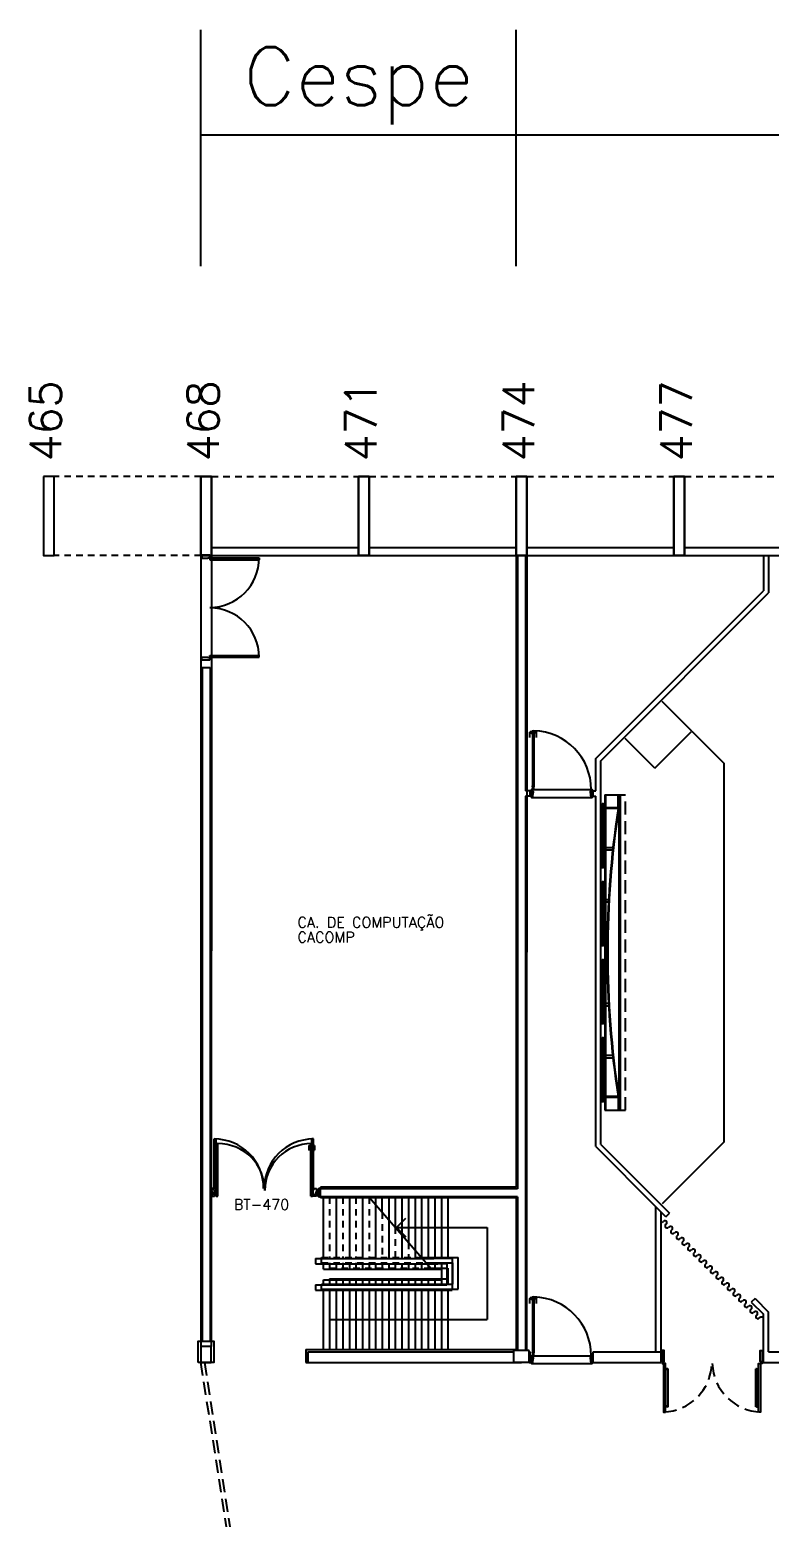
# Model space of a CAD drawing. Header units: millimetres. Extents: x 2552 to 3104, y 1319 to 1450.
# Drawn here: x 2552.01 to 2566.08, y 1386.22 to 1414.51 of the extents above; entities that cross this region are included whole.
import ezdxf

# ---------------------------------------------------------------- set-up
doc = ezdxf.new("R2010")
doc.units = ezdxf.units.MM
doc.linetypes.add('HIDDEN', pattern=[0.375, 0.25, -0.125])
doc.linetypes.add('HIDDEN2', pattern=[0.1875, 0.125, -0.0625])
for name, color, linetype in [('ALV', 2, 'Continuous'), ('AR-ALV', 2, 'Continuous'), ('AR-ALV-HTC', 1, 'Continuous'), ('AR-BNC', 1, 'Continuous'), ('AR-BNC-VT1', 1, 'Continuous'), ('AR-BNC-VT2', 22, 'Continuous'), ('AR-COR', 2, 'Continuous'), ('AR-EST-CNC', 3, 'Continuous'), ('AR-EST-CNC-IDE', 2, 'Continuous'), ('AR-FOR', 1, 'Continuous'), ('AR-GLH', 12, 'Continuous'), ('AR-HTC', 8, 'Continuous'), ('AR-MOB', 7, 'Continuous'), ('AR-PIS-DSN', 1, 'Continuous'), ('AR-POR', 2, 'Continuous'), ('AR-PRJ', 2, 'HIDDEN'), ('AR-REV', 2, 'Continuous'), ('BL-POR-01', 2, 'Continuous'), ('BL-POR-02', 1, 'Continuous'), ('BL-POR-PRJ', 1, 'HIDDEN'), ('DET-ESQ-CRT', 2, 'Continuous'), ('DET-ESQ-VT1', 1, 'Continuous'), ('ESC', 1, 'Continuous'), ('ESTR', 3, 'Continuous'), ('PORTA', 2, 'Continuous'), ('PROJ', 1, 'HIDDEN2'), ('TEXTO', 2, 'Continuous'), ('TEXTO-CENTRO-CUSTO', 2, 'Continuous'), ('TEXTO-ENDEREÇO', 2, 'Continuous')]:
    doc.layers.add(name, color=color, linetype=linetype)
doc.styles.add('1', font='romans.shx', dxfattribs={"height": 1.1})
doc.styles.add('NOPILAR', font='simplex.shx', dxfattribs={"height": 0.6})
doc.styles.add('UNB-100', font='simplex.shx', dxfattribs={"height": 0.2})
doc.styles.add('UNB-100-1', font='simplex.shx', dxfattribs={"height": 0.2})
doc.dimstyles.new('1-600', dxfattribs={"dimtxt": 1.1, "dimasz": 2.5, "dimexe": 2, "dimexo": 4, "dimgap": 0.2, "dimtad": 1, "dimdec": 0, "dimzin": 4, "dimdsep": 46, "dimlunit": 6, "dimtxsty": '1', "dimblk1": 'NONE', "dimblk2": 'NONE', "dimsah": 1, "dimcen": 0, "dimclrd": 2, "dimclre": 2, "dimclrt": 2, "dimadec": 0, "dimazin": 0, "dimtfac": 1, "dimtdec": 0, "dimtmove": 2, "dimatfit": 3, "dimldrblk": 'NONE', "dimfxl": 1, "dimtolj": 1, "dimtzin": 0, "dimarcsym": 0})

# ---------------------------------------------------------------- blocks, each defined once
blk = doc.blocks.new('ESCB-TTN')
at = {"color": 1, "linetype": 'HIDDEN2'}
for p, q in [((-3.549, 2.894), (-3.549, 1.746)), ((-3.299, 2.894), (-3.299, 1.746)), ((-3.049, 2.894), (-3.049, 1.746)), ((-2.799, 2.894), (-2.799, 1.746)), ((-2.549, 2.607), (-2.549, 1.746)), ((-2.299, 2.32), (-2.299, 1.746)), ((-2.049, 2.033), (-2.049, 1.746)), ((-3.702, 1.646), (-3.702, 1.746)), ((-3.702, 1.746), (-1.799, 1.746)), ((-3.702, 1.646), (-1.712, 1.646)), ((-3.549, 1.646), (-3.549, 1.546)), ((-3.549, 1.546), (-1.625, 1.546)), ((-3.299, 1.646), (-3.299, 1.546)), ((-3.049, 1.646), (-3.049, 1.546)), ((-2.799, 1.646), (-2.799, 1.546))]:
    blk.add_line(p, q, dxfattribs=at)
at = {"color": 1}
for p, q in [((-2.799, 2.894), (-1.625, 1.546)), ((-2.549, 2.607), (-2.549, 2.894)), ((-2.299, 2.894), (-2.299, 2.32)), ((-2.049, 2.894), (-2.049, 2.033)), ((-1.799, 2.894), (-1.799, 1.746)), ((-1.549, 2.894), (-1.549, 1.746)), ((-1.299, 2.894), (-1.299, 1.746)), ((-1.799, 1.746), (-1.102, 1.746)), ((-1.102, 1.143), (-1.102, 1.746)), ((-2.549, 1.646), (-2.549, 1.546)), ((-2.299, 1.646), (-2.299, 1.546)), ((-2.049, 1.646), (-2.049, 1.546)), ((-1.799, 1.646), (-1.799, 1.546)), ((-1.712, 1.646), (-1.202, 1.646)), ((-1.625, 1.546), (-1.299, 1.546)), ((-1.549, 1.646), (-1.549, 1.546)), ((-1.299, 1.546), (-1.299, 1.243)), ((-1.202, 1.243), (-1.202, 1.646)), ((-3.702, 1.243), (-1.202, 1.243)), ((-3.702, 1.143), (-3.702, 1.243)), ((-3.702, 1.143), (-1.102, 1.143)), ((-3.549, 1.343), (-3.057, 1.343)), ((-3.549, 1.343), (-3.549, 1.243)), ((-3.549, 1.143), (-3.549, -0.007)), ((-3.299, 1.343), (-3.299, 1.243)), ((-3.299, 1.143), (-3.299, -0.007)), ((-3.057, 1.343), (-2.271, 1.343)), ((-3.049, 1.343), (-3.049, 1.243)), ((-3.049, 1.143), (-3.049, -0.007)), ((-2.799, 1.343), (-2.799, 1.243)), ((-2.799, 1.143), (-2.799, -0.007)), ((-2.549, 1.343), (-2.549, 1.243)), ((-2.549, 1.143), (-2.549, -0.007)), ((-2.336, 1.343), (-2.059, 1.343)), ((-2.299, 1.343), (-2.299, 1.243)), ((-2.299, 1.143), (-2.299, -0.007)), ((-2.059, 1.343), (-1.299, 1.343)), ((-2.049, 1.343), (-2.049, 1.243)), ((-2.049, 1.143), (-2.049, -0.007)), ((-1.799, 1.343), (-1.799, 1.243)), ((-1.799, 1.143), (-1.799, -0.007)), ((-1.549, 1.343), (-1.549, 1.243)), ((-1.549, 1.143), (-1.549, -0.007)), ((-1.299, 1.143), (-1.299, -0.007))]:
    blk.add_line(p, q, dxfattribs=at)
at = {"layer": 'ESC'}
for p, q in [((-2.275, 2.32), (-2.099, 2.497)), ((-2.275, 2.32), (-0.549, 2.32)), ((-2.275, 2.32), (-2.099, 2.143)), ((-0.549, 2.32), (-0.549, 0.568)), ((-3.549, 0.568), (-0.549, 0.568))]:
    blk.add_line(p, q, dxfattribs=at)
blk = doc.blocks.new('PTDP-TTN')
for p, q in [((0.084, 0.9), (0.115, 0.9)), ((0.084, -0.1), (0.084, 0.9)), ((0.114, -0.1), (0.114, 0.9)), ((1.884, 0.9), (1.914, 0.9)), ((1.884, -0.1), (1.884, 0.9)), ((1.914, -0.1), (1.914, 0.9)), ((0.084, -0.1), (0.115, -0.1)), ((1.885, -0.101), (1.915, -0.101))]:
    blk.add_line(p, q)
for centre, radius, start, end in [((0.114, 0.006), 0.892, 0, 90), ((1.899, 0.006), 0.892, 90, 180), ((0.098, 0), 0.098, 180, 270), ((1.896, -0.001), 0.0991, 271.7192, 0)]:
    blk.add_arc(centre, radius, start, end)
blk = doc.blocks.new('*D120')
at = {"layer": 'DEFPOINTS', "color": 0, "transparency": 16777216}
for p in [(2561.266, 1412.514), (2555.266, 1406.014), (2561.266, 1406.014)]:
    blk.add_point(p, dxfattribs=at)
at = {"layer": 'TEXTO-CENTRO-CUSTO', "color": 2, "lineweight": -2, "transparency": 16777216}
for p, q in [((2555.266, 1410.014), (2555.266, 1414.514)), ((2561.266, 1410.014), (2561.266, 1414.514)), ((2555.266, 1412.514), (2561.266, 1412.514))]:
    blk.add_line(p, q, dxfattribs=at)
at = {"layer": 'TEXTO-CENTRO-CUSTO', "color": 2, "transparency": 16777216, "insert": (2558.266, 1413.448), "char_height": 1.1, "attachment_point": 5, "style": '1'}
blk.add_mtext('\\A1;Cespe', dxfattribs=at)
blk = doc.blocks.new('_NONE')
at = {"color": 0, "linetype": 'ByBlock'}
blk.add_circle((0, 0), 0.25, dxfattribs=at)
blk = doc.blocks.new('ESCB')
at = {"layer": 'AR-COR'}
for p, q in [((-3.832, 1.75), (-1.577, 1.75)), ((-3.832, 1.75), (-3.832, 1.65)), ((-1.232, 1.75), (-1.577, 1.75)), ((-1.232, 1.75), (-1.232, 1.148)), ((-3.832, 1.65), (-1.503, 1.65)), ((-1.332, 1.65), (-1.503, 1.65)), ((-1.332, 1.65), (-1.332, 1.248)), ((-3.832, 1.248), (-3.832, 1.148)), ((-3.832, 1.248), (-2.004, 1.248)), ((-3.832, 1.148), (-2.078, 1.148)), ((-2.078, 1.148), (-1.232, 1.148)), ((-2.004, 1.248), (-1.332, 1.248))]:
    blk.add_line(p, q, dxfattribs=at)
at = {"layer": 'AR-PIS-DSN'}
for p, q in [((-3.679, 1.75), (-3.679, 2.901)), ((-3.429, 1.75), (-3.429, 2.901)), ((-3.179, 1.75), (-3.179, 2.901)), ((-2.929, 1.75), (-2.929, 2.901)), ((-2.679, 1.75), (-2.679, 2.901)), ((-2.429, 1.75), (-2.429, 2.901)), ((-2.179, 1.75), (-2.179, 2.901)), ((-1.929, 1.75), (-1.929, 2.901)), ((-1.679, 1.75), (-1.679, 2.901)), ((-1.429, 1.75), (-1.429, 2.901)), ((-3.679, 1.551), (-3.679, 1.65)), ((-3.679, 1.551), (-3.187, 1.551)), ((-3.429, 1.551), (-3.429, 1.65)), ((-3.187, 1.551), (-2.401, 1.551)), ((-3.179, 1.551), (-3.179, 1.65)), ((-2.929, 1.551), (-2.929, 1.65)), ((-2.679, 1.551), (-2.679, 1.65)), ((-2.466, 1.551), (-2.189, 1.551)), ((-2.429, 1.551), (-2.429, 1.65)), ((-2.189, 1.551), (-1.429, 1.551)), ((-2.179, 1.551), (-2.179, 1.65)), ((-1.929, 1.551), (-1.929, 1.65)), ((-1.679, 1.551), (-1.679, 1.65)), ((-1.679, 1.551), (-1.679, 1.65)), ((-1.429, 1.248), (-1.429, 1.65)), ((-3.679, 1.248), (-3.679, 1.348)), ((-3.679, 1.348), (-1.929, 1.348)), ((-3.679, 0), (-3.679, 1.148)), ((-3.429, 1.248), (-3.429, 1.348)), ((-3.429, 0), (-3.429, 1.148)), ((-3.179, 1.248), (-3.179, 1.348)), ((-3.179, 0), (-3.179, 1.148)), ((-2.929, 1.248), (-2.929, 1.348)), ((-2.929, 0), (-2.929, 1.148)), ((-2.679, 1.248), (-2.679, 1.348)), ((-2.679, 0.337), (-2.679, 1.148)), ((-2.429, 1.248), (-2.429, 1.348)), ((-2.429, 0.674), (-2.429, 1.148)), ((-2.179, 1.248), (-2.179, 1.348)), ((-2.179, 1.011), (-2.179, 1.148)), ((-1.929, 1.348), (-1.429, 1.348)), ((-1.929, 1.248), (-1.929, 1.348)), ((-1.929, 0), (-1.929, 1.148)), ((-1.679, 1.248), (-1.679, 1.348)), ((-1.679, 0), (-1.679, 1.148)), ((-1.429, 0), (-1.429, 1.148)), ((-2.179, 0), (-2.179, 1.011)), ((-2.429, 0), (-2.429, 0.674)), ((-2.679, 0), (-2.679, 0.337))]:
    blk.add_line(p, q, dxfattribs=at)
blk = doc.blocks.new('PTDP')
at = {"layer": 'BL-POR-01'}
for p, q in [((0.055, 1.015), (0.09, 1.015)), ((0.055, 0.075), (0.055, 1.015)), ((0.09, 0.075), (0.09, 1.015)), ((1.91, 0.075), (1.91, 1.015)), ((1.945, 1.015), (1.91, 1.015)), ((1.945, 0.075), (1.945, 1.015)), ((0.055, 0.075), (0.09, 0.075)), ((1.945, 0.075), (1.91, 0.075))]:
    blk.add_line(p, q, dxfattribs=at)
for centre, start, end in [((0.055, 0.075), 0, 90), ((1.945, 0.075), 90, 180)]:
    blk.add_arc(centre, 0.94, start, end, dxfattribs=at)
at = {"layer": 'BL-POR-02'}
for p, q in [((0.05, 0.075), (0, 0.075)), ((0, 0.075), (0, -0.075)), ((0.05, 0.04), (0.05, 0.075)), ((0.06, 0.04), (0.05, 0.04)), ((0.06, -0.075), (0.06, 0.04)), ((1.94, -0.075), (1.94, 0.04)), ((1.94, 0.04), (1.95, 0.04)), ((1.95, 0.04), (1.95, 0.075)), ((1.95, 0.075), (2, 0.075)), ((2, 0.075), (2, -0.075)), ((0, -0.075), (0.06, -0.075)), ((2, -0.075), (1.94, -0.075))]:
    blk.add_line(p, q, dxfattribs=at)
blk = doc.blocks.new('pf-1')
at = {"layer": 'AR-ALV-HTC'}
blk.add_arc((0.014, 0.149), 1.121, 0.0733, 88.3472, dxfattribs=at)
at = {"layer": 'AR-PIS-DSN'}
for p, q in [((0.007, 0), (1.143, 0)), ((0.044, 0.15), (1.136, 0.15))]:
    blk.add_line(p, q, dxfattribs=at)
at = {"layer": 'AR-REV'}
for p, q in [((0, 0.15), (0, 0)), ((1.15, 0.15), (1.15, 0))]:
    blk.add_line(p, q, dxfattribs=at)
at = {"layer": 'DET-ESQ-CRT'}
for p, q in [((0.016, 1.215), (0.016, 1.201)), ((0.044, 1.215), (0.044, 1.201)), ((0.016, 0.205), (0.016, 0.218)), ((0.044, 0.205), (0.044, 0.218))]:
    blk.add_line(p, q, dxfattribs=at)
at = {"layer": 'DET-ESQ-CRT', "ltscale": 0.1}
for p, q in [((0.018, 1.215), (0.018, 0.205)), ((0.021, 1.215), (0.021, 0.205)), ((0.04, 1.215), (0.04, 0.205)), ((0.043, 1.215), (0.043, 0.205))]:
    blk.add_line(p, q, dxfattribs=at)
at = {"layer": 'DET-ESQ-CRT'}
for points in [[(0.016, 1.27), (0.044, 1.27, -0.414214), (0.046, 1.268), (0.046, 1.201, -1), (0.043, 1.201), (0.043, 1.215), (0.018, 1.215), (0.018, 1.201, -1), (0.015, 1.201), (0.015, 1.268, -0.414214)], [(0.018, 1.216, 0.414214), (0.016, 1.215), (0.016, 1.268), (0.044, 1.268), (0.044, 1.215, 0.414214), (0.043, 1.216), (0.019, 1.216)], [(0.03, 0.103), (0.03, 0.116, 0.414214), (0.028, 0.118), (0.015, 0.118), (0.015, 0.149, 0.414214), (0.013, 0.15), (0, 0.15), (0, 0.148), (0.013, 0.148), (0.013, 0.117, 0.414214), (0.014, 0.116), (0.028, 0.116), (0.028, 0.103), (0.013, 0.002), (0, 0.002), (0, 0), (0.014, 0, 0.372464), (0.015, 0.001)], [(0.016, 0.15), (0.044, 0.15, 0.414214), (0.046, 0.151), (0.046, 0.218, 1), (0.043, 0.218), (0.043, 0.205), (0.018, 0.205), (0.018, 0.218, 1), (0.015, 0.218), (0.015, 0.151, 0.414214)], [(0.018, 0.204, -0.414214), (0.016, 0.205), (0.016, 0.151), (0.044, 0.151), (0.044, 0.205, -0.414214), (0.043, 0.204), (0.019, 0.204)], [(1.12, 0.103), (1.12, 0.116, -0.414214), (1.121, 0.118), (1.135, 0.118), (1.135, 0.149, -0.414214), (1.136, 0.15), (1.15, 0.15), (1.15, 0.148), (1.137, 0.148), (1.137, 0.117, -0.414214), (1.135, 0.116), (1.122, 0.116), (1.122, 0.103), (1.137, 0.002), (1.15, 0.002), (1.15, 0), (1.136, 0, -0.372464), (1.135, 0.001)]]:
    blk.add_lwpolyline(points, format="xyb", close=True, dxfattribs=at)
at = {"layer": 'DET-ESQ-CRT', "ltscale": 0.1}
for points in [[(0, 0.146), (0, 0.003, 0.414214), (0.001, 0.002), (0.013, 0.002), (0.013, 0.003), (0.001, 0.003), (0.001, 0.146), (0.013, 0.146), (0.013, 0.148), (0.001, 0.148, 0.414214)], [(1.15, 0.146), (1.15, 0.003, -0.414214), (1.148, 0.002), (1.137, 0.002), (1.137, 0.003), (1.148, 0.003), (1.148, 0.146), (1.137, 0.146), (1.137, 0.148), (1.148, 0.148, -0.414214)]]:
    blk.add_lwpolyline(points, format="xyb", close=True, dxfattribs=at)
at = {"layer": 'DET-ESQ-VT1'}
for p, q in [((-0.025, 1.252), (-0.035, 1.242)), ((-0.035, 1.142), (-0.035, 1.242)), ((-0.035, 1.242), (-0.03, 1.242)), ((-0.03, 1.142), (-0.035, 1.142)), ((-0.03, 1.142), (-0.03, 1.242)), ((-0.03, 1.232), (0.015, 1.232)), ((0.015, 1.252), (-0.025, 1.252)), ((0.015, 1.201), (0.015, 0.218)), ((0.046, 1.252), (0.086, 1.252)), ((0.091, 1.232), (0.046, 1.232)), ((0.046, 1.201), (0.046, 0.218)), ((0.086, 1.252), (0.096, 1.242)), ((0.091, 1.142), (0.091, 1.242)), ((0.091, 1.242), (0.096, 1.242)), ((0.091, 1.142), (0.096, 1.142)), ((0.096, 1.142), (0.096, 1.242))]:
    blk.add_line(p, q, dxfattribs=at)
blk = doc.blocks.new('pcf')
at = {"layer": 'BL-POR-01'}
for points in [[(0.025, 0), (0.025, 0.041), (0.035, 0.041), (0.035, 0.25), (0, 0.25), (0, 0)], [(0.066, -0.92), (0.066, 0), (0.026, 0), (0.026, -0.92)], [(1.875, 0), (1.875, 0.041), (1.865, 0.041), (1.865, 0.25), (1.9, 0.25), (1.9, 0)], [(1.834, -0.92), (1.834, 0), (1.874, 0), (1.874, -0.92)]]:
    blk.add_lwpolyline(points, close=True, dxfattribs=at)
at = {"layer": 'BL-POR-02'}
for p, q in [((0.106, -0.1), (0.066, -0.1)), ((0.106, -0.11), (0.066, -0.11)), ((0.106, -0.82), (0.106, -0.1)), ((0.106, -0.1), (0.116, -0.1)), ((0.116, -0.82), (0.116, -0.1)), ((1.784, -0.82), (1.784, -0.1)), ((1.794, -0.1), (1.784, -0.1)), ((1.794, -0.82), (1.794, -0.1)), ((1.794, -0.1), (1.834, -0.1)), ((1.794, -0.11), (1.834, -0.11)), ((0.106, -0.81), (0.066, -0.81)), ((0.106, -0.82), (0.066, -0.82)), ((0.106, -0.82), (0.116, -0.82)), ((1.794, -0.82), (1.784, -0.82)), ((1.794, -0.81), (1.834, -0.81)), ((1.794, -0.82), (1.834, -0.82))]:
    blk.add_line(p, q, dxfattribs=at)
at = {"layer": 'BL-POR-PRJ'}
for centre, start, end in [((-0.007, 0.033), 271.9585, 358.0415), ((1.907, 0.033), 181.9585, 268.0415)]:
    blk.add_arc(centre, 0.953, start, end, dxfattribs=at)
blk = doc.blocks.new('quadro_planta')
at = {"layer": 'AR-HTC'}
blk.add_hatch(color=256, dxfattribs=at).paths.add_polyline_path([(-1.484, 0.337), (-2.984, 0.337), (-2.984, 0.325), (-1.484, 0.325)])
at = {"layer": 'AR-BNC'}
for p, q in [((-3, 0.301), (-3, 0.313)), ((-2.739, 0.313), (-3, 0.313)), ((-2.739, 0.301), (-3, 0.301)), ((-2.984, 0.325), (-2.984, 0.337)), ((-2.984, 0.337), (-1.484, 0.337)), ((-2.984, 0.325), (-1.484, 0.325)), ((-2.757, 0.301), (-2.757, 0.06)), ((-2.739, 0.313), (-2.739, 0.301)), ((-2.739, 0.301), (-2.739, 0.06)), ((-1.484, 0.337), (-1.484, 0.325)), ((2.739, 0.313), (3, 0.313)), ((2.739, 0.313), (2.739, 0.301)), ((2.739, 0.301), (3, 0.301)), ((2.739, 0.301), (2.739, 0.06)), ((2.757, 0.301), (2.757, 0.06)), ((3, 0.301), (3, 0.313)), ((-3, 0.05), (-3, 0.06)), ((-3, 0.06), (3, 0.06)), ((-3, 0.05), (3, 0.05)), ((-3, 0.05), (3, 0.05)), ((3, 0.05), (3, 0.06))]:
    blk.add_line(p, q, dxfattribs=at)
for centre in [(0, 18.23), (0, 18.218)]:
    blk.add_arc(centre, 18.125, 261.3068, 278.6932, dxfattribs=at)
at = {"layer": 'AR-BNC-VT1'}
for p, q in [((-3, 0.34), (3, 0.34)), ((-3, 0.322), (-3, 0.34)), ((-2.984, 0.332), (-3, 0.332)), ((-2.984, 0.33), (-3, 0.33)), ((-3, 0.313), (-3, 0.322)), ((3, 0.322), (-3, 0.322)), ((-3, 0.06), (-3, 0.301)), ((3, 0.332), (-1.484, 0.332)), ((3, 0.33), (-1.484, 0.33)), ((3, 0.322), (3, 0.34)), ((3, 0.313), (3, 0.322)), ((3, 0.06), (3, 0.301))]:
    blk.add_line(p, q, dxfattribs=at)
at = {"layer": 'AR-BNC-VT2'}
for p, q in [((-2.002, 0.06), (-2.002, 0.204)), ((-2.002, 0), (-2.002, 0.05)), ((-1.952, 0.06), (-1.952, 0.198)), ((-1.013, 0.06), (-1.013, 0.121)), ((-0.963, 0.06), (-0.963, 0.119)), ((-0.963, 0), (-0.963, 0.05)), ((-0.025, 0.093), (-0.025, 0.06)), ((0.025, 0.093), (0.025, 0.06)), ((0.963, 0.06), (0.963, 0.119)), ((0.963, 0), (0.963, 0.05)), ((1.013, 0.06), (1.013, 0.121)), ((1.952, 0.06), (1.952, 0.198)), ((2.002, 0.06), (2.002, 0.204)), ((2.002, 0), (2.002, 0.05))]:
    blk.add_line(p, q, dxfattribs=at)
at = {"layer": 'AR-PRJ'}
for p, q in [((3, 0.443), (-3, 0.443)), ((-3, 0.34), (-3, 0.443)), ((3, 0.34), (3, 0.443))]:
    blk.add_line(p, q, dxfattribs=at)

msp = doc.modelspace()

# ---------------------------------------------------------------- linework, layer by layer
at = {"layer": 'ALV'}
for p, q in [((2555.266, 1404.514), (2555.262, 1389.462)), ((2555.466, 1404.514), (2555.462, 1389.462)), ((2555.466, 1404.664), (2558.266, 1404.664)), ((2555.466, 1404.514), (2558.266, 1404.514)), ((2558.466, 1404.664), (2561.266, 1404.664)), ((2558.466, 1404.514), (2561.266, 1404.514)), ((2561.266, 1404.514), (2561.262, 1392.494)), ((2561.466, 1404.514), (2561.462, 1389.413)), ((2561.466, 1404.664), (2564.266, 1404.664)), ((2561.466, 1404.514), (2564.266, 1404.514)), ((2564.466, 1404.664), (2567.266, 1404.664)), ((2564.466, 1404.514), (2567.266, 1404.514)), ((2561.262, 1392.494), (2557.541, 1392.494)), ((2557.541, 1392.294), (2557.541, 1392.494)), ((2561.262, 1392.294), (2557.541, 1392.294)), ((2561.262, 1392.294), (2561.262, 1389.41)), ((2557.261, 1389.41), (2561.262, 1389.41)), ((2557.261, 1389.41), (2557.261, 1389.163)), ((2557.261, 1389.163), (2561.367, 1389.163))]:
    msp.add_line(p, q, dxfattribs=at)
at = {"layer": 'AR-ALV'}
for p, q in [((2555.466, 1404.664), (2558.266, 1404.664)), ((2555.466, 1404.514), (2558.266, 1404.514)), ((2558.466, 1404.664), (2561.266, 1404.664)), ((2558.466, 1404.514), (2561.266, 1404.514)), ((2561.291, 1404.514), (2561.291, 1392.464)), ((2561.441, 1404.514), (2561.441, 1400.034)), ((2561.466, 1404.664), (2564.266, 1404.664)), ((2561.466, 1404.514), (2564.266, 1404.514)), ((2564.466, 1404.664), (2567.266, 1404.664)), ((2564.466, 1404.514), (2567.266, 1404.514)), ((2565.966, 1404.514), (2565.966, 1403.84)), ((2566.066, 1404.514), (2566.066, 1403.799)), ((2562.776, 1400.65), (2565.966, 1403.84)), ((2562.876, 1400.609), (2566.066, 1403.799)), ((2555.291, 1402.379), (2555.291, 1389.566)), ((2555.291, 1402.379), (2555.441, 1402.379)), ((2555.441, 1402.379), (2555.441, 1389.566)), ((2562.776, 1400.034), (2562.776, 1400.65)), ((2562.876, 1393.308), (2562.876, 1400.609)), ((2561.531, 1400.034), (2561.441, 1400.034)), ((2561.441, 1399.934), (2561.441, 1389.388)), ((2561.531, 1399.934), (2561.441, 1399.934)), ((2561.531, 1399.934), (2561.531, 1400.034)), ((2562.731, 1400.034), (2562.776, 1400.034)), ((2562.731, 1399.934), (2562.731, 1400.034)), ((2562.731, 1399.934), (2562.776, 1399.934)), ((2562.776, 1393.267), (2562.776, 1399.934)), ((2562.776, 1393.267), (2563.916, 1392.127)), ((2562.876, 1393.308), (2564.183, 1392.002)), ((2561.291, 1392.464), (2557.496, 1392.464)), ((2557.496, 1392.464), (2557.496, 1392.314)), ((2561.291, 1392.314), (2557.496, 1392.314)), ((2561.291, 1392.314), (2561.291, 1389.388)), ((2563.916, 1392.127), (2563.916, 1389.363)), ((2563.916, 1392.127), (2564.016, 1392.028)), ((2564.016, 1392.028), (2564.016, 1389.163)), ((2564.112, 1391.931), (2564.016, 1392.027)), ((2564.112, 1391.931), (2564.183, 1392.002)), ((2565.808, 1390.376), (2565.737, 1390.306)), ((2565.737, 1390.306), (2565.966, 1390.077)), ((2565.808, 1390.376), (2566.066, 1390.118)), ((2565.966, 1389.163), (2565.966, 1390.077)), ((2566.066, 1389.363), (2566.066, 1390.118)), ((2557.299, 1389.363), (2557.299, 1389.163)), ((2557.299, 1389.363), (2561.213, 1389.363)), ((2557.299, 1389.163), (2561.213, 1389.163)), ((2561.513, 1389.363), (2561.531, 1389.363)), ((2561.513, 1389.163), (2561.531, 1389.163)), ((2561.531, 1389.163), (2561.531, 1389.363)), ((2562.731, 1389.363), (2563.916, 1389.363)), ((2562.731, 1389.163), (2562.731, 1389.363)), ((2562.731, 1389.163), (2564.016, 1389.163)), ((2563.916, 1389.363), (2564.016, 1389.363)), ((2565.966, 1389.163), (2567.213, 1389.163)), ((2566.066, 1389.363), (2567.213, 1389.363))]:
    msp.add_line(p, q, dxfattribs=at)
at = {"layer": 'AR-EST-CNC'}
for p, q in [((2561.213, 1389.388), (2561.213, 1389.163)), ((2561.513, 1389.388), (2561.213, 1389.388)), ((2561.513, 1389.163), (2561.213, 1389.163)), ((2561.513, 1389.163), (2561.513, 1389.388))]:
    msp.add_line(p, q, dxfattribs=at)
for points in [[(2555.266, 1404.514), (2555.266, 1406.014), (2555.466, 1406.014), (2555.466, 1404.514)], [(2558.266, 1404.514), (2558.266, 1406.014), (2558.466, 1406.014), (2558.466, 1404.514)], [(2561.266, 1404.514), (2561.266, 1406.014), (2561.466, 1406.014), (2561.466, 1404.514)], [(2564.266, 1404.514), (2564.266, 1406.014), (2564.466, 1406.014), (2564.466, 1404.514)]]:
    msp.add_lwpolyline(points, close=True, dxfattribs=at)
msp.add_lwpolyline([(2555.213, 1389.163), (2555.213, 1389.566), (2555.513, 1389.566), (2555.513, 1389.163), (2555.214, 1389.163)], dxfattribs=at)
at = {"layer": 'AR-FOR'}
for centre, start, end in [((2564.027, 1391.864), 290.7923, 325.1145), ((2564.091, 1391.82), 305.0346, 144.9654), ((2564.135, 1391.757), 124.8855, 325.1145), ((2564.199, 1391.712), 305.0346, 144.9654), ((2564.243, 1391.649), 124.8855, 325.1145), ((2564.307, 1391.604), 305.0346, 144.9654), ((2564.351, 1391.541), 124.8855, 325.1145), ((2564.415, 1391.496), 305.0346, 144.9654), ((2564.459, 1391.433), 124.8855, 325.1145), ((2564.522, 1391.389), 305.0346, 144.9654), ((2564.567, 1391.325), 124.8855, 325.1145), ((2564.63, 1391.281), 305.0346, 144.9654), ((2564.675, 1391.217), 124.8855, 325.1145), ((2564.738, 1391.173), 305.0346, 144.9654), ((2564.783, 1391.109), 124.8855, 325.1145), ((2564.846, 1391.065), 305.0346, 144.9654), ((2564.89, 1391.001), 124.8855, 325.1145), ((2564.954, 1390.957), 305.0346, 144.9654), ((2564.998, 1390.894), 124.8855, 325.1145), ((2565.062, 1390.849), 305.0346, 144.9654), ((2565.106, 1390.786), 124.8855, 325.1145), ((2565.17, 1390.741), 305.0346, 144.9654), ((2565.214, 1390.678), 124.8855, 325.1145), ((2565.278, 1390.633), 305.0346, 144.9654), ((2565.322, 1390.57), 124.8855, 325.1145), ((2565.385, 1390.526), 305.0346, 144.9654), ((2565.43, 1390.462), 124.8855, 325.1145), ((2565.493, 1390.418), 305.0346, 144.9654), ((2565.538, 1390.354), 124.8855, 325.1145), ((2565.601, 1390.31), 305.0346, 144.9654), ((2565.646, 1390.246), 124.8855, 325.1145), ((2565.709, 1390.202), 305.0346, 144.9654), ((2565.753, 1390.138), 124.8855, 325.1145), ((2565.817, 1390.094), 305.0346, 144.9654), ((2565.861, 1390.031), 124.8855, 325.1145), ((2565.925, 1389.986), 64.9832, 144.9654)]:
    msp.add_arc(centre, 0.0387, start, end, dxfattribs=at)
at = {"layer": 'AR-GLH'}
for points in [[(2562.901, 1399.797), (2562.916, 1399.797), (2562.916, 1398.572), (2562.901, 1398.572)], [(2562.901, 1398.313), (2562.916, 1398.313), (2562.916, 1397.088), (2562.901, 1397.088)], [(2562.901, 1396.829), (2562.916, 1396.829), (2562.916, 1395.604), (2562.901, 1395.604)], [(2562.901, 1395.345), (2562.916, 1395.345), (2562.916, 1394.12), (2562.901, 1394.12)]]:
    msp.add_lwpolyline(points, close=True, dxfattribs=at)
at = {"layer": 'AR-PIS-DSN'}
for p, q in [((2564.607, 1401.173), (2564.041, 1401.738)), ((2563.9, 1400.466), (2564.607, 1401.173)), ((2564.607, 1401.173), (2565.221, 1400.558)), ((2563.9, 1400.466), (2563.334, 1401.031)), ((2565.221, 1393.358), (2565.221, 1400.558)), ((2565.221, 1393.358), (2564.041, 1392.178))]:
    msp.add_line(p, q, dxfattribs=at)
at = {"layer": 'ESTR'}
for points in [[(2552.27, 1406.014), (2552.27, 1404.514), (2552.47, 1404.514), (2552.47, 1406.014)], [(2555.266, 1406.014), (2555.266, 1404.514), (2555.466, 1404.514), (2555.466, 1406.014)], [(2558.266, 1406.014), (2558.266, 1404.514), (2558.466, 1404.514), (2558.466, 1406.014)], [(2561.266, 1406.014), (2561.266, 1404.514), (2561.466, 1404.514), (2561.466, 1406.014)], [(2564.266, 1406.014), (2564.266, 1404.514), (2564.466, 1404.514), (2564.466, 1406.014)], [(2555.262, 1389.162), (2555.462, 1389.162), (2555.462, 1389.462), (2555.262, 1389.462)]]:
    msp.add_lwpolyline(points, close=True, dxfattribs=at)
at = {"layer": 'PORTA'}
for p, q in [((2557.317, 1393.287), (2557.357, 1393.287)), ((2557.317, 1393.287), (2557.317, 1393.197)), ((2557.327, 1393.197), (2557.317, 1393.197)), ((2557.327, 1393.277), (2557.357, 1393.277)), ((2557.327, 1393.277), (2557.327, 1393.197)), ((2557.427, 1393.287), (2557.387, 1393.287)), ((2557.417, 1393.277), (2557.387, 1393.277)), ((2557.417, 1393.277), (2557.417, 1393.197)), ((2557.417, 1393.197), (2557.427, 1393.197)), ((2557.427, 1393.287), (2557.427, 1393.197))]:
    msp.add_line(p, q, dxfattribs=at)
at = {"layer": 'PROJ', "color": 1}
for p, q in [((2555.266, 1406.014), (2552.466, 1406.014)), ((2555.266, 1404.514), (2552.466, 1404.514))]:
    msp.add_line(p, q, dxfattribs=at)
at = {"layer": 'PROJ'}
for p, q in [((2555.466, 1406.014), (2558.266, 1406.014)), ((2558.466, 1406.014), (2561.266, 1406.014)), ((2561.466, 1406.014), (2564.266, 1406.014)), ((2564.466, 1406.014), (2567.266, 1406.014))]:
    msp.add_line(p, q, dxfattribs=at)
at = {"layer": 'PROJ', "ltscale": 2}
for p, q in [((2555.259, 1389.162), (2556.007, 1384.342)), ((2555.33, 1389.162), (2561.137, 1351.738))]:
    msp.add_line(p, q, dxfattribs=at)
at = {"layer": 'TEXTO-CENTRO-CUSTO', "color": 2}
msp.add_line((2561.266, 1412.514), (2585.252, 1412.514), dxfattribs=at)

# ---------------------------------------------------------------- block references
msp.add_blockref('ESCB-TTN', (2561.262, 1389.41))
at = {"layer": 'AR-MOB', "rotation": 270}
msp.add_blockref('quadro_planta', (2562.901, 1396.958), dxfattribs=at)
at = {"layer": 'AR-PIS-DSN'}
msp.add_blockref('ESCB', (2561.275, 1389.387), dxfattribs=at)
at = {"layer": 'AR-POR', "rotation": 270}
msp.add_blockref('PTDP', (2555.358, 1404.521), dxfattribs=at)
at = {"layer": 'AR-POR'}
for name, p in [('pf-1', (2561.556, 1399.909)), ('PTDP', (2555.463, 1392.397)), ('pf-1', (2561.556, 1389.138)), ('pcf', (2564.041, 1389.138))]:
    msp.add_blockref(name, p, dxfattribs=at)
at = {"layer": 'PORTA'}
msp.add_blockref('PTDP-TTN', (2555.473, 1392.427), dxfattribs=at)

# ---------------------------------------------------------------- texts
at = {"layer": 'AR-EST-CNC-IDE', "style": 'NOPILAR'}
for s, p in [('465', (2552.608, 1406.3)), ('468', (2555.608, 1406.3)), ('471', (2558.608, 1406.3)), ('474', (2561.608, 1406.3)), ('477', (2564.608, 1406.3))]:
    msp.add_text(s, height=0.6, rotation=90, dxfattribs=at).set_placement(p)
at = {"layer": 'TEXTO', "style": 'UNB-100'}
for s, p in [('CA. DE COMPUTAÇÃO', (2557.102, 1397.435)), ('CACOMP', (2557.102, 1397.152))]:
    msp.add_text(s, height=0.2, rotation=360, dxfattribs=at).set_placement(p)
at = {"layer": 'TEXTO-ENDEREÇO', "style": 'UNB-100-1'}
msp.add_text('BT-470', height=0.2, rotation=360, dxfattribs=at).set_placement((2555.892, 1392.066))

# ---------------------------------------------------------------- dimensions: what is measured, and where the dimension line sits
at = {"layer": 'TEXTO-CENTRO-CUSTO'}
dim = msp.add_aligned_dim(p1=(2555.266, 1406.014), p2=(2561.266, 1406.014), distance=6.5, text='Cespe', dimstyle='1-600', dxfattribs=at)
dim.commit()
dim.dimension.update_dxf_attribs({"geometry": '*D120', "text_midpoint": (2558.266, 1413.448)})

doc.saveas('drawing.dxf')
